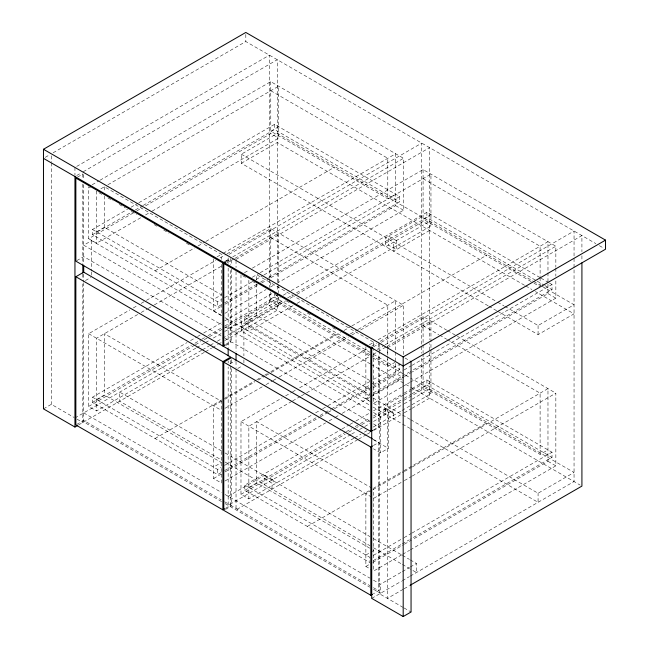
<?xml version="1.0" encoding="UTF-8"?>
<svg xmlns="http://www.w3.org/2000/svg" width="649" height="649" viewBox="0 0 649 649"><rect width="100%" height="100%" fill="white"/><g stroke="black" fill="none" stroke-linecap="round" stroke-linejoin="round"><path stroke-width="0.49" stroke-dasharray="3.25 2.43" d="M45.219 157.342L49.608 154.819M53.113 152.791L245.809 41.536L595.879 243.643M76.704 166.428L269.416 55.165L269.416 278.405M76.696 175.514L81.068 172.991M77.596 177.072L82.845 174.046M92.166 184.762L99.167 180.714M100.043 180.211L270.771 81.644L403.524 158.291L403.524 210.211L275.703 284.011M100.903 188.802L104.408 186.774L221.423 254.343L221.423 259.405M107.912 184.754L278.64 86.187L278.64 138.107L150.811 211.907M221.098 304.892L217.602 306.912L92.483 234.678L92.483 229.486L127.504 209.27M131.009 207.242L138.01 203.202M138.886 202.699L274.592 124.348L399.703 196.582L399.703 201.774L266.625 278.608M96.531 231.823L104.4 227.28L221.423 294.841L213.553 299.384M278.64 126.685L270.771 131.228L387.786 198.789L395.655 194.246M92.483 234.678L131.885 211.931M135.381 209.911L142.391 205.863M143.267 205.36L274.592 129.54L399.703 201.774M90.414 187.788L88.662 186.782L88.662 238.702L135.941 211.404M136.817 210.901L142.066 207.867M145.571 205.847L270.771 133.564L278.64 138.107M221.528 315.674L91.582 240.649L83.713 245.192L221.56 324.776M488.178 305.817L241.314 163.288L241.314 154.202L277.285 133.434L532.788 280.944M88.662 238.702L96.531 243.245L141.182 217.464M145.563 214.941L149.935 212.41M241.314 163.288L277.285 142.52L524.887 285.471M76.72 260.655L83.713 256.615L221.122 335.947M85.465 280.53L90.714 277.496M155.038 270.795L194.522 247.999M198.034 245.971L205.052 241.923M205.928 241.412L334.9 166.955M217.05 256.866L222.307 253.832M223.183 253.321L395.655 153.748L395.655 205.668L269.586 278.453M201.596 350.29L96.531 410.947L88.662 406.404L88.662 333.716L129.808 309.962M133.313 307.934L137.693 305.411M141.19 303.391L145.571 300.86M146.447 300.357L215.614 260.427M219.987 257.896L226.12 254.359M226.996 253.856L270.771 228.578L403.524 305.225L403.524 355.701M229.04 254.359L421.736 143.105L421.736 353.218M224.919 261.409L229.3 258.878M232.804 256.858L403.524 158.291M225.503 261.458L229.876 258.935M226.404 261.977L230.776 259.454M137.677 314.505L96.531 338.259L96.531 410.947M141.182 312.477L147.315 308.94M148.183 308.437L153.44 305.403M154.316 304.9L221.731 265.976M226.98 262.942L233.989 258.902M234.865 258.399L278.64 233.121L278.64 292.683M236.033 259.405L429.606 147.648L429.606 339.573M244.478 272.702L248.859 270.171M252.364 268.151L423.083 169.584L555.844 246.231L555.844 267.201M252.347 277.245L259.357 273.197M260.233 272.694L430.952 174.127L430.952 226.047L305.752 298.329M92.483 229.486L217.602 301.72L221.098 299.7M224.603 297.672L252.615 281.504M256.12 279.476L263.121 275.436M263.997 274.933L399.703 196.582M224.603 302.864L256.996 284.165M260.5 282.145L265.749 279.111M43.475 408.87L51.344 404.327L74.075 417.453M213.553 258.886L213.553 310.806L221.431 306.255M224.935 304.235L258.205 285.025M261.701 283.005L268.71 278.965M224.919 313.329L266.074 289.568M270.446 287.045L274.827 284.513M221.098 472.594L217.602 474.614L92.483 402.38L92.483 397.188L187.042 342.599M190.538 340.579L196.671 337.042M197.547 336.531L200.168 335.014M203.672 332.994L221.187 322.886M224.684 320.866L272.84 293.064M96.531 399.524L104.4 394.981L221.423 462.542L213.553 467.085M278.64 294.386L270.771 298.929L372.072 357.412M92.483 402.38L191.414 345.26M194.919 343.24L201.044 339.703M201.92 339.2L204.549 337.683M208.053 335.663L221.187 328.078M224.684 326.058L274.592 297.242L369.954 352.302M88.662 406.404L194.603 345.244M195.471 344.741L200.728 341.707M204.232 339.687L208.605 337.156M209.481 336.653L223.491 328.564M224.367 328.061L270.771 301.266L278.64 305.809L278.64 296.723M244.803 317.426L369.914 389.66L369.914 394.852L244.803 322.618L244.803 317.426L279.824 297.21M283.321 295.181L287.702 292.658M291.206 290.638L426.904 212.288L540.641 277.95M228.164 328.589L236.033 324.046M421.736 216.831L385.766 237.599L385.766 246.685L429.606 221.374M195.836 348.164L74.951 417.956L82.821 422.499L82.821 283.102M196.712 347.661L204.597 343.11M205.473 342.599L209.854 340.068M213.359 338.048L221.236 333.497M224.741 331.477L277.285 301.136L370.352 354.873M248.851 319.762L256.72 315.219L371.991 381.774M430.952 214.624L423.083 219.167L533.121 282.696M244.803 322.618L283.321 300.373M287.702 297.85L292.95 294.816M296.455 292.796L426.904 217.48L536.269 280.619M240.982 274.722L240.982 326.642L285.633 300.86M290.006 298.337L296.139 294.8M297.015 294.289L423.083 221.504L430.952 226.047M202.464 349.787L209.473 345.739M210.349 345.236L213.846 343.216M217.35 341.196L221.731 338.664M222.607 338.161L278.64 305.809M76.72 424.462L83.713 420.422L221.122 499.754M236.033 333.132L243.902 328.589L243.902 355.847M78.448 425.022L204.581 352.204M205.457 351.693L211.59 348.156M212.466 347.653L217.723 344.611M218.599 344.108L221.228 342.591M224.724 340.571L277.285 310.222L277.285 296.082M225.503 344.53L230.752 341.504L230.752 269.578M240.982 326.642L248.851 331.185L293.502 305.403M296.999 303.383L302.256 300.349M225.528 345.552L231.652 342.023L369.93 421.858M429.606 230.46L393.635 251.228L393.635 242.142M229.916 363.927L235.157 360.893M237.785 368.47L242.15 365.939M155.038 438.497L223.475 398.989M224.351 398.478L255.933 380.249M256.817 379.738L263.835 375.69M264.711 375.179L267.339 373.662M270.852 371.634L334.9 334.657M221.431 401.269L213.553 405.82L213.553 478.508L221.423 483.051L221.423 401.277L104.4 333.716L104.4 394.981M224.935 399.249L254.7 382.066M258.205 380.038L265.206 375.998M266.082 375.495L270.463 372.964M271.331 372.461L340.498 332.523M344.002 330.503L351.004 326.463M351.88 325.952L395.655 300.682L395.655 351.158M307.358 358.735L346.842 335.939M350.346 333.911L357.364 329.862M358.24 329.351L487.212 254.895M224.919 408.343L265.198 385.092M266.074 384.581L272.199 381.044M273.075 380.541L278.324 377.507M279.2 377.004L348.367 337.066M351.872 335.046L357.12 332.012M360.625 329.992L403.524 305.225M369.362 344.806L373.743 342.274L256.72 274.722L256.72 279.784M378.124 339.743L547.975 241.688L547.975 293.608L412.269 371.958M353.908 438.229L248.851 498.886L240.982 494.343L240.982 421.655L282.128 397.902M285.633 395.874L291.758 392.337M292.634 391.834L295.263 390.317M299.635 387.786L367.926 348.359M371.431 346.339L376.68 343.305M380.184 341.285L423.083 316.517L446.674 330.138M373.435 346.866L378.708 343.824M381.336 342.307L574.049 231.044L574.049 481.558L410.241 576.134M377.239 349.349L384.24 345.3M385.117 344.797L555.844 246.231M291.75 401.431L248.851 426.198L248.851 498.886M292.626 400.928L300.503 396.377M301.379 395.874L305.752 393.343M306.628 392.84L369.67 356.447M373.167 354.419L386.301 346.842M387.177 346.331L430.952 321.06L430.952 393.748L402.064 410.428M387.453 347.864L581.918 235.587L581.918 251.747M372.94 357.923L387.786 366.49L394.779 362.45M92.483 397.188L217.602 469.422L221.098 467.402M224.603 465.382L312.153 414.833M315.657 412.813L321.782 409.268M322.658 408.765L327.039 406.242M327.907 405.73L369.938 381.474M373.435 379.446L399.703 364.284L399.703 369.476L373.435 384.638M365.866 387.323L370.238 384.8M371.114 384.289L373.735 382.78M224.603 470.574L316.534 417.494M320.03 415.474L324.411 412.951M325.287 412.44L330.536 409.405M331.412 408.902L369.938 386.666M213.553 478.508L221.431 473.957M224.935 471.937L319.486 417.348M320.363 416.845L327.364 412.796M328.24 412.293L333.497 409.259M334.373 408.756L372.015 387.015M372.891 386.512L395.655 373.37L403.524 377.913M373.418 387.64L403.183 370.449M404.059 369.946L411.06 365.898M411.937 365.395L552.015 284.522L552.015 289.714L410.184 371.601M373.418 392.832L401.431 376.655M402.307 376.144L409.308 372.104M365.866 346.826L365.866 398.746L371.999 395.209M372.875 394.697L403.516 377.012M404.392 376.501L411.393 372.461M224.919 481.031L325.603 422.905M329.108 420.876L334.357 417.842M335.233 417.339L338.737 415.319M342.242 413.299L370.255 397.123M371.131 396.62L401.772 378.927M401.755 387.112L373.735 403.289L373.735 348.359M402.623 386.609L409.633 382.561M410.509 382.058L555.844 298.151L555.844 280.181M244.803 485.127L369.914 557.361L369.914 562.553L244.803 490.32L244.803 485.127L341.106 429.524M341.982 429.021L348.984 424.973M349.86 424.47L355.117 421.436M355.993 420.933L369.995 412.845M373.5 410.825L403.264 393.635M404.14 393.132L411.15 389.092M412.026 388.581L426.904 379.99L552.015 452.223L552.015 457.415L410.184 539.303M228.164 496.29L264.135 475.522A1.906 1.103 -60 0 1 265.482 476.301A1.906 1.103 -60 0 1 264.135 478.637L264.135 484.608M403.313 395.168L385.766 405.301A1.906 1.103 -60 0 0 384.411 407.637A1.906 1.103 -60 0 0 385.766 408.416L393.635 412.959L393.635 418.93M404.189 394.665L411.206 390.609M412.083 390.106L421.736 384.533M248.851 487.464L256.72 482.921L371.991 549.476M430.952 382.326L423.083 386.869L540.106 454.43L547.975 449.887M244.803 490.32L345.487 432.193M346.363 431.682L351.612 428.656M355.117 426.628L359.489 424.105M360.365 423.594L369.995 418.037M373.5 416.017L403.264 398.827M404.14 398.324L411.15 394.284M412.026 393.773L426.904 385.182L552.015 457.415M240.982 494.343L345.163 434.189M348.667 432.169L355.668 428.129M356.544 427.618L358.297 426.612M361.801 424.592L369.679 420.041M373.183 418.021L402.948 400.831M403.824 400.328L423.083 389.205L430.952 393.748M373.459 412.472L380.484 416.528L388.345 411.985L388.345 448.329L380.484 452.872L373.459 448.816M504.719 306.271L538.078 325.538L574.049 304.77L541.566 286.014M350.784 434.579L228.164 505.376L228.164 366.953M351.636 434.092L356.041 431.544M359.514 429.541L363.927 426.993M364.762 426.515L370.06 423.456M373.516 421.461L403.345 404.238M404.157 403.767L411.223 399.687M412.058 399.208L429.606 389.076M225.503 508.337L230.752 505.311L230.752 359.1M225.528 509.368L231.652 505.831L369.93 585.666M354.784 437.726L360.909 434.189M364.413 432.161L367.042 430.652M373.167 427.107L401.187 410.939M497.694 311.309L538.078 334.624L574.049 313.856L535.417 291.555M373.435 429.938L378.683 426.912L378.683 353.973M357.777 439.633L236.033 509.919L236.033 368.502M358.629 439.138L366.539 434.57M367.383 434.084L370.044 432.55M373.508 430.547L403.329 413.332M404.205 412.829L411.206 408.781M412.083 408.278L429.606 398.162L429.606 343.613M373.435 445.514L378.683 442.488L378.683 590.72L373.435 593.746M307.358 526.436L369.646 490.474M373.159 488.446L402.988 471.223M403.865 470.72L487.212 422.596M371.999 490.222L365.866 493.759L365.866 566.447L371.991 569.984M372.875 489.711L403.516 472.026M404.392 471.515L411.393 467.475M412.269 466.972L547.975 388.621L547.975 461.309L412.269 539.66M373.735 498.302L403.5 481.112M404.376 480.609L411.385 476.569M412.261 476.058L555.844 393.164L555.844 465.852L410.509 549.76M365.866 555.025L370.238 552.502M371.114 551.999L373.735 550.482M373.418 555.341L403.183 538.151M404.059 537.648L411.06 533.608M411.937 533.097L552.015 452.223M373.418 560.533L401.431 544.357M402.307 543.854L409.308 539.806M365.866 566.447L371.999 562.91M372.875 562.407L403.516 544.714M404.392 544.203L411.393 540.163M401.755 554.814L373.735 570.99L373.735 489.216M402.623 554.311L409.633 550.263M373.459 580.174L380.484 584.23L401.536 572.069M402.412 571.566L409.43 567.518M410.314 567.007L416.455 563.462L416.455 572.548L410.306 569.003M410.768 419.741L538.078 493.24L574.049 472.472L410.744 378.189M371.715 598.378L401.536 581.155M402.356 580.685L409.43 576.604M403.216 589.276L387.453 598.378L387.453 358.97M404.092 588.773L409.349 585.731M599.384 245.671L603.773 248.202M270.771 90.73L387.786 158.291L387.786 198.789M423.083 178.67L540.106 246.231L540.106 276.604M540.982 278.153L548.519 282.502M549.395 283.005L552.015 284.522M537.145 281.122L544.146 285.171M545.022 285.674L552.015 289.714M533.665 281.455L540.69 285.511M533.989 283.199L540.106 286.728M395.655 205.668L403.524 210.211M547.975 293.608L555.844 298.151M525.763 285.974L531.904 289.527M241.314 154.202L496.818 301.712M497.694 302.223L503.94 305.825M488.908 306.239L496.931 310.871M447.542 330.641L555.844 393.164M270.771 237.664L387.786 305.225L387.786 355.441M423.083 325.603L438.805 334.681M439.673 335.184L446.666 339.216M447.534 339.719L540.106 393.164L540.106 454.43M404.935 357.956L411.052 361.493M101.771 194.351L96.531 191.325L96.531 243.245M107.888 197.88L113.121 200.906M119.238 204.435L125.346 207.964M131.463 211.493L136.704 214.519M154.17 224.603L157.658 226.615M163.775 230.144L169.016 233.169M186.482 243.253L189.97 245.273M242.726 275.728L246.222 277.748M252.339 281.277L257.58 284.303M275.046 294.386L280.287 297.412M286.396 300.941L289.892 302.961M307.358 313.045L310.847 315.057M332.686 327.664L336.174 329.684M373.459 354.322L399.703 369.476M371.236 355.376L409.868 377.677M547.975 461.309L555.844 465.852M370.352 363.959L269.416 305.679L269.416 292.553M371.236 364.462L409.868 386.763M410.744 387.275L580.174 485.095M369.5 395.914L241.314 321.904L241.314 330.99L369.5 405M373.013 397.942L409.892 419.23M384.808 408.513L392.677 413.056M213.553 310.806L221.423 315.349L221.423 263.429M365.866 398.746L371.991 402.275M225.041 317.702L369.914 401.342M373.426 403.37L388.345 411.985M373.013 407.028L409.892 428.316M410.768 428.827L538.078 502.326L538.078 493.24M225.073 326.804L369.946 410.444M224.627 337.967L230.752 341.504M373.435 423.878L378.683 426.912M373.435 439.454L378.683 442.488M373.426 439.714L388.345 448.329M371.991 488.21L256.72 421.655L256.72 482.921M88.662 333.716L221.423 410.363M240.982 421.655L371.991 497.288M265.092 475.425L272.961 479.968M221.536 450.925L119.692 392.126L119.692 401.212L221.536 460.011M225.049 452.953L369.914 536.593M373.426 538.621L401.528 554.846M402.404 555.349L409.43 559.406M410.306 559.917L416.455 563.462M264.135 478.637L272.004 483.181L272.004 489.151M225.049 462.039L369.914 545.679M373.426 547.707L401.528 563.932M402.404 564.435L409.43 568.492M83.713 412.894L221.56 492.477M225.073 494.506L369.946 578.145M224.627 501.774L230.752 505.311M373.435 587.686L378.683 590.72M221.56 501.563L83.713 421.98L83.713 283.28M225.073 503.592L369.946 587.231M373.459 589.26L380.484 593.316L380.484 584.23M403.191 607.464L379.584 593.835L379.584 351.401M404.059 607.967L411.052 612.007M581.918 255.787L581.918 260.841M555.844 268.199L555.844 276.182M540.106 277.618L540.106 285.714M538.078 325.538L538.078 334.624M426.904 212.288L426.904 217.48M426.904 379.99L426.904 385.182M423.083 169.584L423.083 221.504M423.083 316.517L423.083 343.775M423.083 344.789L423.083 352.861M423.083 353.729L423.083 389.205M421.736 358.264L421.736 393.618M395.655 352.172L395.655 373.37M387.786 356.447L387.786 366.49M387.453 349.884L387.453 354.93M385.766 408.416L385.766 414.387M380.484 416.528L380.484 452.872M379.584 343.321L379.584 350.387M378.683 343.84L378.683 349.916M373.735 342.283L373.735 347.345M277.285 281.942L277.285 59.708L82.821 171.985L82.821 179.059M277.285 285.982L277.285 291.028M274.592 124.348L274.592 129.54M274.592 292.918L274.592 297.242M270.771 81.644L270.771 133.564M270.771 228.578L270.771 278.048M270.771 281.861L270.771 287.134M270.771 291.904L270.771 301.266M269.416 279.419L269.416 287.499M256.72 283.832L256.72 315.219M248.851 280.263L248.851 331.185M245.809 34.47L245.809 41.536M243.902 359.887L243.902 362.913M236.033 260.411L236.033 267.485M236.033 271.525L236.033 351.328M236.033 361.428L236.033 367.488M231.652 259.965L231.652 265.027M231.652 269.084L231.652 342.023M231.652 359.619L231.652 364.657M231.652 368.689L231.652 505.831M230.752 258.432L230.752 264.508M228.164 257.888L228.164 263.948M228.164 267.988L228.164 347.791M228.164 360.925L228.164 362.945M217.602 301.72L217.602 306.912M217.602 469.422L217.602 474.614M104.4 186.782L104.4 191.844M104.4 195.893L104.4 227.28M91.582 240.649L91.582 270.933M91.582 271.947L91.582 276.993M83.713 174.557L83.713 179.619M83.713 184.689L83.713 264.37M83.713 274.211L83.713 282.274M82.821 184.105L82.821 263.908M82.821 274.008L82.821 279.062M74.951 167.442L74.951 175.522M51.344 155.833L51.344 161.893M51.344 162.907L51.344 404.327M272.004 480.065A1.906 1.103 -60 0 1 273.351 480.844A1.906 1.103 -60 0 1 272.004 483.181M393.635 412.959A1.906 1.103 -60 0 1 392.28 412.18A1.906 1.103 -60 0 1 393.635 409.844M396.328 240.584L388.459 236.041L388.459 245.127L396.328 249.67L396.328 240.584"/><path stroke-width="0.97" d="M77.572 425.525L74.951 427.042L43.475 408.87L43.475 149.27L245.809 32.45L605.525 240.13L605.525 249.216L403.191 366.036L43.475 158.356M75.852 276.734L83.713 272.191L230.752 357.08L222.883 361.623L75.852 276.734L75.852 424.965L222.883 509.854L224.627 508.848M224.627 345.033L222.883 346.047L75.852 261.158L75.852 178.086L222.883 262.975L224.627 261.961M372.558 430.441L370.814 431.455L223.783 346.566L223.783 263.494L225.528 262.48M372.558 594.257L370.814 595.263L223.783 510.374L223.783 362.142L231.652 357.599L372.558 438.951M223.783 263.494L370.814 348.383L372.558 347.369M43.475 149.27L403.191 356.95L605.525 240.13M223.783 362.142L370.814 447.031L372.558 446.017M410.225 585.228L581.918 486.101L581.918 262.861M371.715 347.864L371.715 598.378L403.191 616.55L411.052 612.007L411.052 361.493M403.191 356.95L403.191 616.55M370.814 348.383L370.814 431.455M370.814 447.031L370.814 595.263M236.033 353.348L236.033 360.422M228.164 348.805L228.164 355.879M222.883 262.975L222.883 346.047M222.883 361.623L222.883 509.854M83.713 265.384L83.713 272.45M82.821 264.914L82.821 273.002M74.951 176.528L74.951 427.042"/></g></svg>
